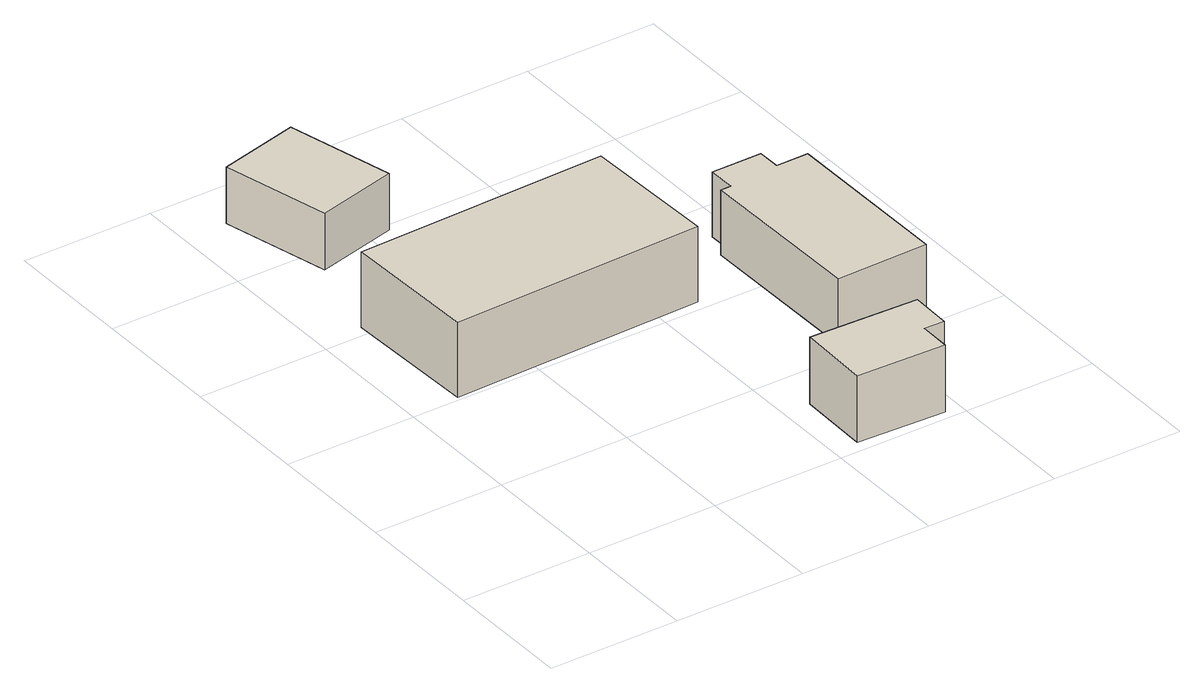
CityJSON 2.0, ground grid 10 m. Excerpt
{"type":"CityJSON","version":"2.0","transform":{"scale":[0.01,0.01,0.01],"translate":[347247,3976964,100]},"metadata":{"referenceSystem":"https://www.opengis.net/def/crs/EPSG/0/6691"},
"CityObjects":{
"building1":{"type":"Building","attributes":{"土砂災害警戒区域.現象区分":"2","土砂災害警戒区域.区域区分":"1","measuredHeight":5.2},"geometry":[{"type":"Solid","lod":"1","boundaries":[[[[0,1,2,3]],[[2,4,5,3]],[[1,6,4,2]],[[0,7,6,1]],[[3,5,7,0]],[[4,6,7,5]]]]}]},
"building2":{"type":"Building","attributes":{"土砂災害警戒区域.現象区分":"2","土砂災害警戒区域.区域区分":"1","measuredHeight":8.8},"geometry":[{"type":"Solid","lod":"1","boundaries":[[[[8,9,10,11]],[[10,12,13,11]],[[9,14,12,10]],[[8,15,14,9]],[[11,13,15,8]],[[12,14,15,13]]]]}]},
"building3":{"type":"Building","attributes":{"土砂災害警戒区域.現象区分":"2","土砂災害警戒区域.区域区分":"1","measuredHeight":6.6},"geometry":[{"type":"Solid","lod":"1","boundaries":[[[[16,17,18,19,20,21]],[[20,22,23,21]],[[19,24,22,20]],[[18,25,24,19]],[[17,26,25,18]],[[16,27,26,17]],[[21,23,27,16]],[[22,24,25,26,27,23]]]]}]},
"building4":{"type":"Building","attributes":{"土砂災害警戒区域.現象区分":"2","土砂災害警戒区域.区域区分":"1","measuredHeight":6.6},"geometry":[{"type":"Solid","lod":"1","boundaries":[[[[28,29,30,31,32,33,34,35]],[[34,36,37,35]],[[33,38,36,34]],[[32,39,38,33]],[[31,40,39,32]],[[30,41,40,31]],[[29,42,41,30]],[[28,43,42,29]],[[35,37,43,28]],[[36,38,39,40,41,42,43,37]]]]}]}
},
"vertices":[
[646,4321,401],[851,3492,401],[228,3337,401],[23,4165,401],[228,3337,836],[23,4165,836],[851,3492,836],[646,4321,836],
[2077,2840,283],[2108,1780,283],[162,1724,283],[131,2783,283],[162,1724,867],[131,2783,867],[2108,1780,867],[2077,2840,867],
[2212,653,46],[3048,626,46],[3040,309,46],[2886,313,46],[2881,68,46],[2199,92,46],[2881,68,563],[2199,92,563],[2886,313,563],[3040,309,563],[3048,626,563],[2212,653,563],
[3105,2490,188],[3106,2313,188],[3354,2314,188],[3360,973,188],[2650,956,188],[2639,2279,188],[2720,2279,188],[2719,2489,188],[2720,2279,692],[2719,2489,692],[2639,2279,692],[2650,956,692],[3360,973,692],[3354,2314,692],[3106,2313,692],[3105,2490,692]
]}
